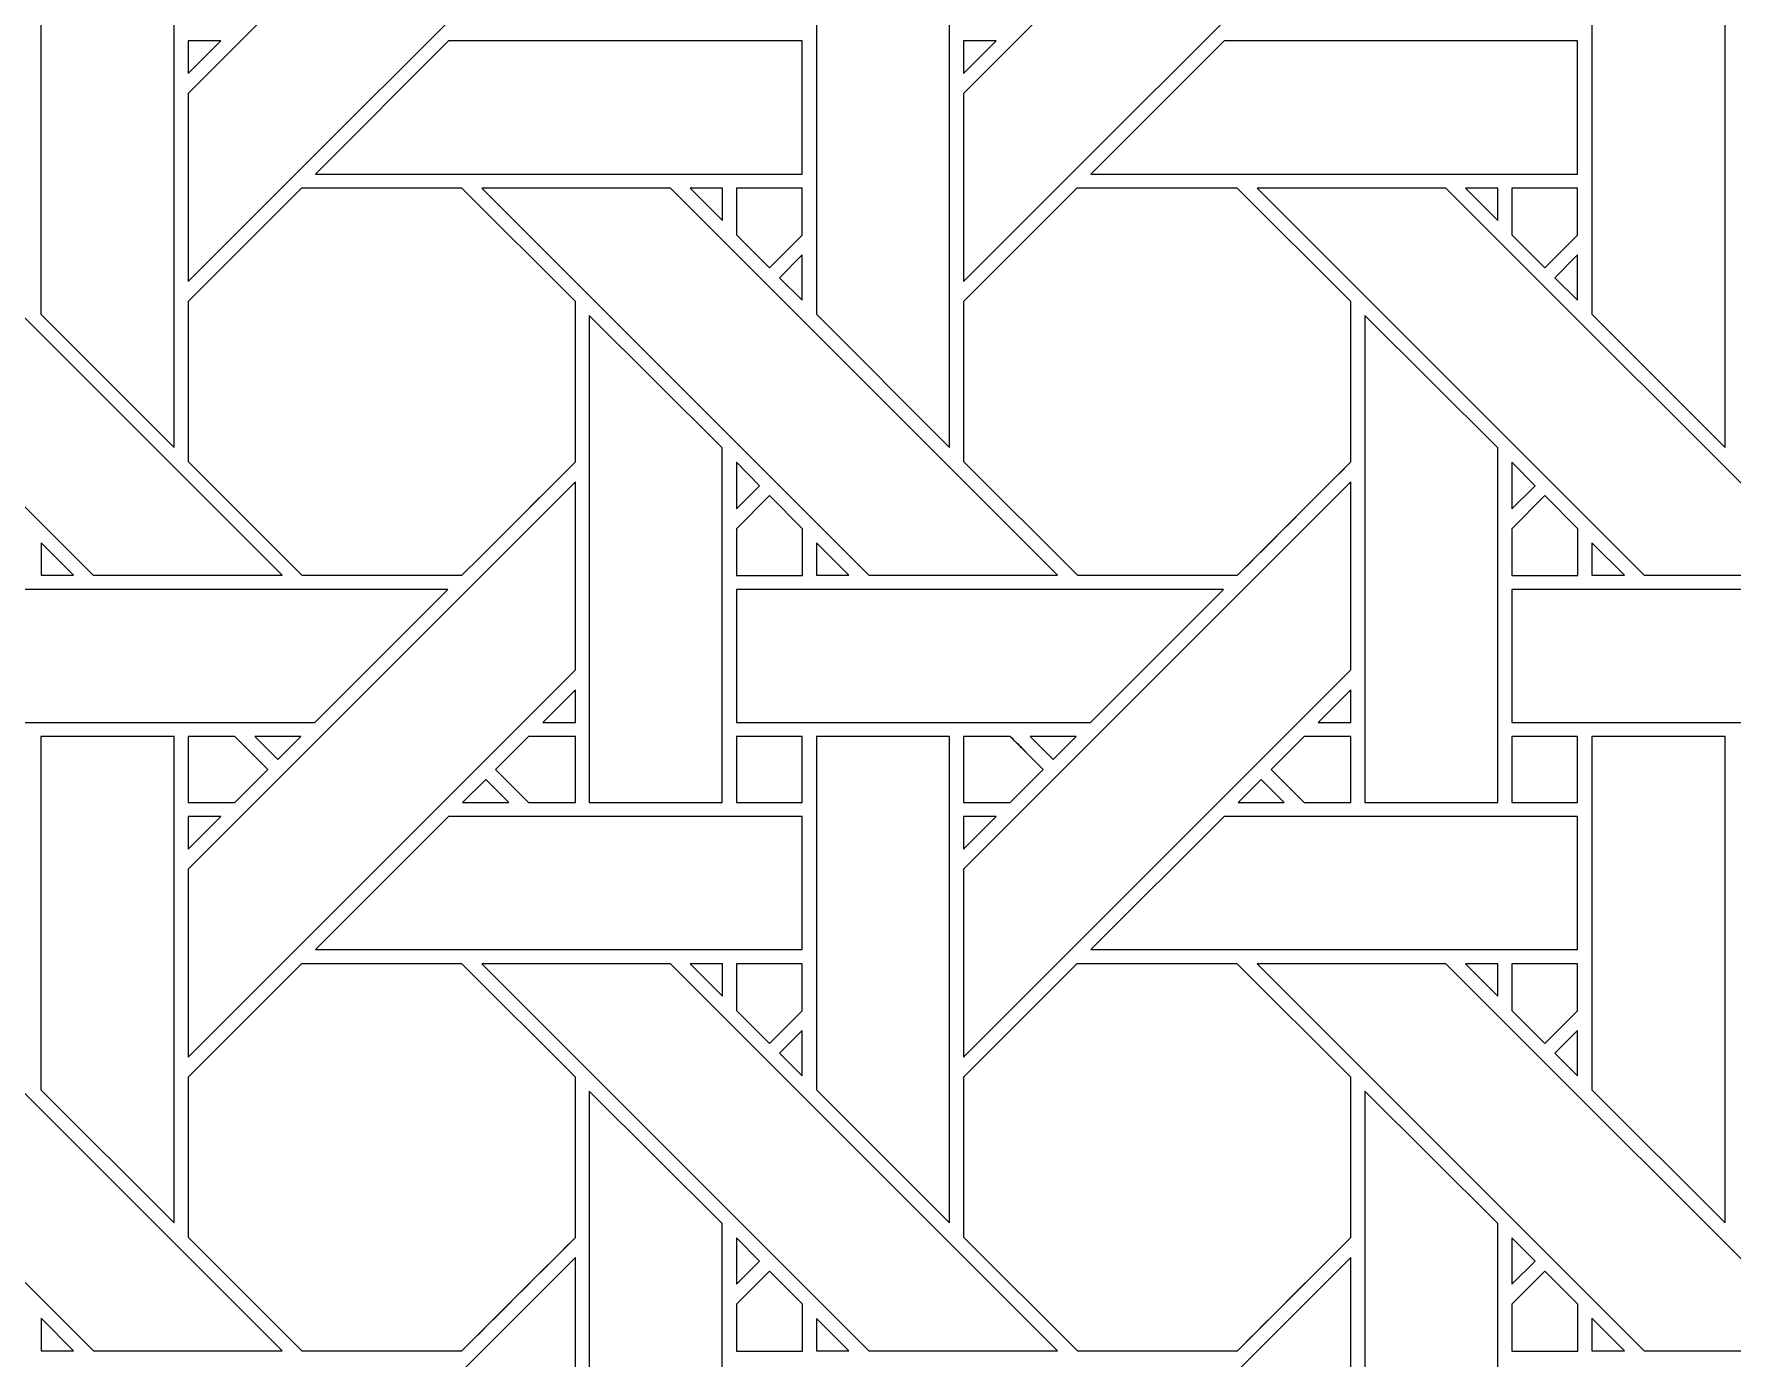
# Model space of a CAD drawing. Header units: inches. Extents: x 2.4 to 22.4, y -0.9 to 19.1.
# Drawn here: x 15.278 to 17.355, y 4.58 to 6.2 of the extents above; entities that cross this region are included whole.
import ezdxf

# ---------------------------------------------------------------- set-up
doc = ezdxf.new("R2010")
doc.units = ezdxf.units.IN
doc.header["$MEASUREMENT"] = 0
doc.layers.add('Design', color=7, linetype='Continuous', lineweight=0)

msp = doc.modelspace()

# ---------------------------------------------------------------- linework, layer by layer
at = {"layer": 'Design'}
for points, knots in [([(2.3829, 19.0948), (2.3829, 19.0948), (2.3829, -0.9052), (2.3829, -0.9052), (2.3829, -0.9052), (22.3829, -0.9052), (22.3829, -0.9052), (22.3829, -0.9052), (22.3829, 19.0948), (22.3829, 19.0948), (22.3829, 19.0948), (2.3829, 19.0948), (2.3829, 19.0948)], [0, 0, 0, 0, 1, 1, 1, 2, 2, 2, 3, 3, 3, 4, 4, 4, 4]), ([(3.3653, 18.1123), (3.3653, 18.1123), (3.3653, 0.0772), (3.3653, 0.0772), (3.3653, 0.0772), (21.4004, 0.0772), (21.4004, 0.0772), (21.4004, 0.0772), (21.4004, 18.1123), (21.4004, 18.1123), (21.4004, 18.1123), (3.3653, 18.1123), (3.3653, 18.1123)], [0, 0, 0, 0, 1, 1, 1, 2, 2, 2, 3, 3, 3, 4, 4, 4, 4]), ([(15.9403, 6.3705), (15.9403, 6.3705), (15.4666, 5.8968), (15.4666, 5.8968), (15.4666, 5.8968), (15.4666, 6.1269), (15.4666, 6.1269), (15.4666, 6.1269), (15.9403, 6.6005), (15.9403, 6.6005), (15.9403, 6.6005), (15.9403, 6.3705), (15.9403, 6.3705)], [0, 0, 0, 0, 1, 1, 1, 2, 2, 2, 3, 3, 3, 4, 4, 4, 4]), ([(16.4153, 5.8968), (16.4153, 5.8968), (16.4153, 6.1269), (16.4153, 6.1269), (16.4153, 6.1269), (16.889, 6.6005), (16.889, 6.6005), (16.889, 6.6005), (16.889, 6.3705), (16.889, 6.3705), (16.889, 6.3705), (16.4153, 5.8968), (16.4153, 5.8968)], [0, 0, 0, 0, 1, 1, 1, 2, 2, 2, 3, 3, 3, 4, 4, 4, 4]), ([(15.4494, 6.289), (15.4494, 6.289), (15.4494, 5.6939), (15.4494, 5.6939), (15.4494, 5.6939), (15.2865, 5.8568), (15.2865, 5.8568), (15.2865, 5.8568), (15.2865, 6.289), (15.2865, 6.289), (15.2865, 6.289), (15.4494, 6.289), (15.4494, 6.289)], [0, 0, 0, 0, 1, 1, 1, 2, 2, 2, 3, 3, 3, 4, 4, 4, 4]), ([(16.3982, 5.6939), (16.3982, 5.6939), (16.2352, 5.8568), (16.2352, 5.8568), (16.2352, 5.8568), (16.2352, 6.289), (16.2352, 6.289), (16.2352, 6.289), (16.3982, 6.289), (16.3982, 6.289), (16.3982, 6.289), (16.3982, 5.6939), (16.3982, 5.6939)], [0, 0, 0, 0, 1, 1, 1, 2, 2, 2, 3, 3, 3, 4, 4, 4, 4]), ([(17.3469, 5.6939), (17.3469, 5.6939), (17.184, 5.8568), (17.184, 5.8568), (17.184, 5.8568), (17.184, 6.289), (17.184, 6.289), (17.184, 6.289), (17.3469, 6.289), (17.3469, 6.289), (17.3469, 6.289), (17.3469, 5.6939), (17.3469, 5.6939)], [0, 0, 0, 0, 1, 1, 1, 2, 2, 2, 3, 3, 3, 4, 4, 4, 4]), ([(15.5064, 6.1911), (15.5064, 6.1911), (15.4666, 6.1513), (15.4666, 6.1513), (15.4666, 6.1513), (15.4666, 6.1911), (15.4666, 6.1911), (15.4666, 6.1911), (15.5064, 6.1911), (15.5064, 6.1911)], [0, 0, 0, 0, 1, 1, 1, 2, 2, 2, 3, 3, 3, 3]), ([(16.2177, 6.1911), (16.2177, 6.1911), (16.2177, 6.0283), (16.2177, 6.0283), (16.2177, 6.0283), (15.6224, 6.0283), (15.6224, 6.0283), (15.6224, 6.0283), (15.7853, 6.1911), (15.7853, 6.1911), (15.7853, 6.1911), (16.2177, 6.1911), (16.2177, 6.1911)], [0, 0, 0, 0, 1, 1, 1, 2, 2, 2, 3, 3, 3, 4, 4, 4, 4]), ([(16.4551, 6.1911), (16.4551, 6.1911), (16.4153, 6.1513), (16.4153, 6.1513), (16.4153, 6.1513), (16.4153, 6.1911), (16.4153, 6.1911), (16.4153, 6.1911), (16.4551, 6.1911), (16.4551, 6.1911)], [0, 0, 0, 0, 1, 1, 1, 2, 2, 2, 3, 3, 3, 3]), ([(17.1664, 6.1911), (17.1664, 6.1911), (17.1664, 6.0283), (17.1664, 6.0283), (17.1664, 6.0283), (16.5711, 6.0283), (16.5711, 6.0283), (16.5711, 6.0283), (16.734, 6.1911), (16.734, 6.1911), (16.734, 6.1911), (17.1664, 6.1911), (17.1664, 6.1911)], [0, 0, 0, 0, 1, 1, 1, 2, 2, 2, 3, 3, 3, 4, 4, 4, 4]), ([(14.877, 6.0112), (14.877, 6.0112), (15.1079, 6.0112), (15.1079, 6.0112), (15.1079, 6.0112), (15.5816, 5.5375), (15.5816, 5.5375), (15.5816, 5.5375), (15.3505, 5.5375), (15.3505, 5.5375), (15.3505, 5.5375), (14.877, 6.0112), (14.877, 6.0112)], [0, 0, 0, 0, 1, 1, 1, 2, 2, 2, 3, 3, 3, 4, 4, 4, 4]), ([(15.6053, 6.0111), (15.6053, 6.0111), (15.8015, 6.0111), (15.8015, 6.0111), (15.8015, 6.0111), (15.9403, 5.8724), (15.9403, 5.8724), (15.9403, 5.8724), (15.9403, 5.6762), (15.9403, 5.6762), (15.9225, 5.6582), (15.8105, 5.5465), (15.8016, 5.5375), (15.8016, 5.5375), (15.6058, 5.5375), (15.6058, 5.5375), (15.6058, 5.5375), (15.4666, 5.6767), (15.4666, 5.6767), (15.4666, 5.6767), (15.4666, 5.8724), (15.4666, 5.8724), (15.4666, 5.8724), (15.6053, 6.0111), (15.6053, 6.0111)], [0, 0, 0, 0, 1, 1, 1, 2, 2, 2, 3, 3, 3, 4, 4, 4, 5, 5, 5, 6, 6, 6, 7, 7, 7, 8, 8, 8, 8]), ([(15.4666, 5.6767), (15.4666, 5.6767), (15.4666, 5.8724), (15.4666, 5.8724), (15.4666, 5.8724), (15.6053, 6.0111), (15.6053, 6.0111), (15.6053, 6.0111), (15.8015, 6.0111), (15.8015, 6.0111), (15.8015, 6.0111), (15.9403, 5.8724), (15.9403, 5.8724), (15.9403, 5.8724), (15.9403, 5.6762), (15.9403, 5.6762), (15.9224, 5.6581), (15.8105, 5.5464), (15.8016, 5.5375), (15.8016, 5.5375), (15.6058, 5.5375), (15.6058, 5.5375), (15.6058, 5.5375), (15.4666, 5.6767), (15.4666, 5.6767)], [0, 0, 0, 0, 1, 1, 1, 2, 2, 2, 3, 3, 3, 4, 4, 4, 5, 5, 5, 6, 6, 6, 7, 7, 7, 8, 8, 8, 8]), ([(16.2993, 5.5375), (16.2993, 5.5375), (15.8257, 6.0112), (15.8257, 6.0112), (15.8257, 6.0112), (16.0567, 6.0112), (16.0567, 6.0112), (16.0567, 6.0112), (16.5303, 5.5375), (16.5303, 5.5375), (16.5303, 5.5375), (16.2993, 5.5375), (16.2993, 5.5375)], [0, 0, 0, 0, 1, 1, 1, 2, 2, 2, 3, 3, 3, 4, 4, 4, 4]), ([(16.1202, 6.0111), (16.1202, 6.0111), (16.1202, 5.9713), (16.1202, 5.9713), (16.1202, 5.9713), (16.0808, 6.0111), (16.0808, 6.0111), (16.0808, 6.0111), (16.1202, 6.0111), (16.1202, 6.0111)], [0, 0, 0, 0, 1, 1, 1, 2, 2, 2, 3, 3, 3, 3]), ([(16.2177, 6.0111), (16.2177, 6.0111), (16.2177, 5.9535), (16.2177, 5.9535), (16.2177, 5.9535), (16.1778, 5.9136), (16.1778, 5.9136), (16.1778, 5.9136), (16.1375, 5.9539), (16.1375, 5.9539), (16.1375, 5.9539), (16.1375, 6.0111), (16.1375, 6.0111), (16.1375, 6.0111), (16.2177, 6.0111), (16.2177, 6.0111)], [0, 0, 0, 0, 1, 1, 1, 2, 2, 2, 3, 3, 3, 4, 4, 4, 5, 5, 5, 5]), ([(16.1778, 5.9136), (16.1778, 5.9136), (16.1375, 5.9539), (16.1375, 5.9539), (16.1375, 5.9539), (16.1375, 6.0111), (16.1375, 6.0111), (16.1375, 6.0111), (16.2177, 6.0111), (16.2177, 6.0111), (16.2177, 6.0111), (16.2177, 5.9535), (16.2177, 5.9535), (16.2177, 5.9535), (16.1778, 5.9136), (16.1778, 5.9136)], [0, 0, 0, 0, 1, 1, 1, 2, 2, 2, 3, 3, 3, 4, 4, 4, 5, 5, 5, 5]), ([(16.554, 6.0111), (16.554, 6.0111), (16.7502, 6.0111), (16.7502, 6.0111), (16.7502, 6.0111), (16.889, 5.8724), (16.889, 5.8724), (16.889, 5.8724), (16.889, 5.6762), (16.889, 5.6762), (16.8712, 5.6582), (16.7593, 5.5465), (16.7503, 5.5375), (16.7503, 5.5375), (16.5546, 5.5375), (16.5546, 5.5375), (16.5546, 5.5375), (16.4153, 5.6767), (16.4153, 5.6767), (16.4153, 5.6767), (16.4153, 5.8724), (16.4153, 5.8724), (16.4153, 5.8724), (16.554, 6.0111), (16.554, 6.0111)], [0, 0, 0, 0, 1, 1, 1, 2, 2, 2, 3, 3, 3, 4, 4, 4, 5, 5, 5, 6, 6, 6, 7, 7, 7, 8, 8, 8, 8]), ([(16.889, 5.6762), (16.8711, 5.6582), (16.7592, 5.5464), (16.7503, 5.5375), (16.7503, 5.5375), (16.5546, 5.5375), (16.5546, 5.5375), (16.5546, 5.5375), (16.4153, 5.6767), (16.4153, 5.6767), (16.4153, 5.6767), (16.4153, 5.8724), (16.4153, 5.8724), (16.4153, 5.8724), (16.554, 6.0111), (16.554, 6.0111), (16.554, 6.0111), (16.7502, 6.0111), (16.7502, 6.0111), (16.7502, 6.0111), (16.889, 5.8724), (16.889, 5.8724), (16.889, 5.8724), (16.889, 5.6762), (16.889, 5.6762)], [0, 0, 0, 0, 1, 1, 1, 2, 2, 2, 3, 3, 3, 4, 4, 4, 5, 5, 5, 6, 6, 6, 7, 7, 7, 8, 8, 8, 8]), ([(17.248, 5.5375), (17.248, 5.5375), (16.7745, 6.0112), (16.7745, 6.0112), (16.7745, 6.0112), (17.0054, 6.0112), (17.0054, 6.0112), (17.0054, 6.0112), (17.479, 5.5375), (17.479, 5.5375), (17.479, 5.5375), (17.248, 5.5375), (17.248, 5.5375)], [0, 0, 0, 0, 1, 1, 1, 2, 2, 2, 3, 3, 3, 4, 4, 4, 4]), ([(17.069, 6.0111), (17.069, 6.0111), (17.069, 5.9713), (17.069, 5.9713), (17.069, 5.9713), (17.0295, 6.0111), (17.0295, 6.0111), (17.0295, 6.0111), (17.069, 6.0111), (17.069, 6.0111)], [0, 0, 0, 0, 1, 1, 1, 2, 2, 2, 3, 3, 3, 3]), ([(17.1665, 6.0111), (17.1665, 6.0111), (17.1665, 5.9535), (17.1665, 5.9535), (17.1665, 5.9535), (17.1265, 5.9136), (17.1265, 5.9136), (17.1265, 5.9136), (17.0862, 5.9539), (17.0862, 5.9539), (17.0862, 5.9539), (17.0862, 6.0111), (17.0862, 6.0111), (17.0862, 6.0111), (17.1665, 6.0111), (17.1665, 6.0111)], [0, 0, 0, 0, 1, 1, 1, 2, 2, 2, 3, 3, 3, 4, 4, 4, 5, 5, 5, 5]), ([(17.1265, 5.9136), (17.1265, 5.9136), (17.0862, 5.9539), (17.0862, 5.9539), (17.0862, 5.9539), (17.0862, 6.0111), (17.0862, 6.0111), (17.0862, 6.0111), (17.1665, 6.0111), (17.1665, 6.0111), (17.1665, 6.0111), (17.1665, 5.9535), (17.1665, 5.9535), (17.1665, 5.9535), (17.1265, 5.9136), (17.1265, 5.9136)], [0, 0, 0, 0, 1, 1, 1, 2, 2, 2, 3, 3, 3, 4, 4, 4, 5, 5, 5, 5]), ([(16.2177, 5.9293), (16.2177, 5.9293), (16.2177, 5.8741), (16.2177, 5.8741), (16.2177, 5.8741), (16.1899, 5.9015), (16.1899, 5.9015), (16.1899, 5.9015), (16.2177, 5.9293), (16.2177, 5.9293)], [0, 0, 0, 0, 1, 1, 1, 2, 2, 2, 3, 3, 3, 3]), ([(17.1664, 5.9293), (17.1664, 5.9293), (17.1664, 5.8741), (17.1664, 5.8741), (17.1664, 5.8741), (17.1387, 5.9015), (17.1387, 5.9015), (17.1387, 5.9015), (17.1664, 5.9293), (17.1664, 5.9293)], [0, 0, 0, 0, 1, 1, 1, 2, 2, 2, 3, 3, 3, 3]), ([(15.9574, 5.2595), (15.9574, 5.2595), (15.9574, 5.8553), (15.9574, 5.8553), (15.9574, 5.8553), (16.1201, 5.6932), (16.1201, 5.6932), (16.1201, 5.6932), (16.1201, 5.2595), (16.1201, 5.2595), (16.1201, 5.2595), (15.9574, 5.2595), (15.9574, 5.2595)], [0, 0, 0, 0, 1, 1, 1, 2, 2, 2, 3, 3, 3, 4, 4, 4, 4]), ([(16.9061, 5.2595), (16.9061, 5.2595), (16.9061, 5.8553), (16.9061, 5.8553), (16.9061, 5.8553), (17.0689, 5.6932), (17.0689, 5.6932), (17.0689, 5.6932), (17.0689, 5.2595), (17.0689, 5.2595), (17.0689, 5.2595), (16.9061, 5.2595), (16.9061, 5.2595)], [0, 0, 0, 0, 1, 1, 1, 2, 2, 2, 3, 3, 3, 4, 4, 4, 4]), ([(16.1374, 5.6189), (16.1374, 5.6189), (16.1374, 5.6757), (16.1374, 5.6757), (16.1374, 5.6757), (16.1656, 5.6471), (16.1656, 5.6471), (16.1656, 5.6471), (16.1374, 5.6189), (16.1374, 5.6189)], [0, 0, 0, 0, 1, 1, 1, 2, 2, 2, 3, 3, 3, 3]), ([(17.0862, 5.6189), (17.0862, 5.6189), (17.0862, 5.6757), (17.0862, 5.6757), (17.0862, 5.6757), (17.1144, 5.6471), (17.1144, 5.6471), (17.1144, 5.6471), (17.0862, 5.6189), (17.0862, 5.6189)], [0, 0, 0, 0, 1, 1, 1, 2, 2, 2, 3, 3, 3, 3]), ([(15.4666, 5.1782), (15.4666, 5.1782), (15.9403, 5.6518), (15.9403, 5.6518), (15.9403, 5.6518), (15.9403, 5.4217), (15.9403, 5.4217), (15.9403, 5.4217), (15.4666, 4.9481), (15.4666, 4.9481), (15.4666, 4.9481), (15.4666, 5.1782), (15.4666, 5.1782)], [0, 0, 0, 0, 1, 1, 1, 2, 2, 2, 3, 3, 3, 4, 4, 4, 4]), ([(16.4153, 4.9481), (16.4153, 4.9481), (16.4153, 5.1782), (16.4153, 5.1782), (16.4153, 5.1782), (16.889, 5.6518), (16.889, 5.6518), (16.889, 5.6518), (16.889, 5.4217), (16.889, 5.4217), (16.889, 5.4217), (16.4153, 4.9481), (16.4153, 4.9481)], [0, 0, 0, 0, 1, 1, 1, 2, 2, 2, 3, 3, 3, 4, 4, 4, 4]), ([(16.1375, 5.5372), (16.1375, 5.5372), (16.1375, 5.5945), (16.1375, 5.5945), (16.1375, 5.5945), (16.1778, 5.6349), (16.1778, 5.6349), (16.1778, 5.6349), (16.2181, 5.5945), (16.2181, 5.5945), (16.2181, 5.5945), (16.2181, 5.5372), (16.2181, 5.5372), (16.2181, 5.5372), (16.1375, 5.5372), (16.1375, 5.5372)], [0, 0, 0, 0, 1, 1, 1, 2, 2, 2, 3, 3, 3, 4, 4, 4, 5, 5, 5, 5]), ([(16.1778, 5.6349), (16.1778, 5.6349), (16.2181, 5.5945), (16.2181, 5.5945), (16.2181, 5.5945), (16.2181, 5.5372), (16.2181, 5.5372), (16.2181, 5.5372), (16.1375, 5.5372), (16.1375, 5.5372), (16.1375, 5.5372), (16.1375, 5.5945), (16.1375, 5.5945), (16.1375, 5.5945), (16.1778, 5.6349), (16.1778, 5.6349)], [0, 0, 0, 0, 1, 1, 1, 2, 2, 2, 3, 3, 3, 4, 4, 4, 5, 5, 5, 5]), ([(17.0862, 5.5372), (17.0862, 5.5372), (17.0862, 5.5945), (17.0862, 5.5945), (17.0862, 5.5945), (17.1265, 5.6349), (17.1265, 5.6349), (17.1265, 5.6349), (17.1669, 5.5945), (17.1669, 5.5945), (17.1669, 5.5945), (17.1669, 5.5372), (17.1669, 5.5372), (17.1669, 5.5372), (17.0862, 5.5372), (17.0862, 5.5372)], [0, 0, 0, 0, 1, 1, 1, 2, 2, 2, 3, 3, 3, 4, 4, 4, 5, 5, 5, 5]), ([(17.1265, 5.6349), (17.1265, 5.6349), (17.1669, 5.5945), (17.1669, 5.5945), (17.1669, 5.5945), (17.1669, 5.5372), (17.1669, 5.5372), (17.1669, 5.5372), (17.0862, 5.5372), (17.0862, 5.5372), (17.0862, 5.5372), (17.0862, 5.5945), (17.0862, 5.5945), (17.0862, 5.5945), (17.1265, 5.6349), (17.1265, 5.6349)], [0, 0, 0, 0, 1, 1, 1, 2, 2, 2, 3, 3, 3, 4, 4, 4, 5, 5, 5, 5]), ([(15.3264, 5.5375), (15.3264, 5.5375), (15.2866, 5.5375), (15.2866, 5.5375), (15.2866, 5.5375), (15.2866, 5.5773), (15.2866, 5.5773), (15.2866, 5.5773), (15.3264, 5.5375), (15.3264, 5.5375)], [0, 0, 0, 0, 1, 1, 1, 2, 2, 2, 3, 3, 3, 3]), ([(16.2354, 5.5375), (16.2354, 5.5375), (16.2354, 5.5773), (16.2354, 5.5773), (16.2354, 5.5773), (16.2751, 5.5375), (16.2751, 5.5375), (16.2751, 5.5375), (16.2354, 5.5375), (16.2354, 5.5375)], [0, 0, 0, 0, 1, 1, 1, 2, 2, 2, 3, 3, 3, 3]), ([(17.1841, 5.5375), (17.1841, 5.5375), (17.1841, 5.5773), (17.1841, 5.5773), (17.1841, 5.5773), (17.2238, 5.5375), (17.2238, 5.5375), (17.2238, 5.5375), (17.1841, 5.5375), (17.1841, 5.5375)], [0, 0, 0, 0, 1, 1, 1, 2, 2, 2, 3, 3, 3, 3]), ([(15.1887, 5.3576), (15.1887, 5.3576), (15.1887, 5.5203), (15.1887, 5.5203), (15.1887, 5.5203), (15.7844, 5.5203), (15.7844, 5.5203), (15.7844, 5.5203), (15.6217, 5.3576), (15.6217, 5.3576), (15.6217, 5.3576), (15.1887, 5.3576), (15.1887, 5.3576)], [0, 0, 0, 0, 1, 1, 1, 2, 2, 2, 3, 3, 3, 4, 4, 4, 4]), ([(16.5704, 5.3576), (16.5704, 5.3576), (16.1375, 5.3576), (16.1375, 5.3576), (16.1375, 5.3576), (16.1375, 5.5203), (16.1375, 5.5203), (16.1375, 5.5203), (16.7332, 5.5203), (16.7332, 5.5203), (16.7332, 5.5203), (16.5704, 5.3576), (16.5704, 5.3576)], [0, 0, 0, 0, 1, 1, 1, 2, 2, 2, 3, 3, 3, 4, 4, 4, 4]), ([(17.5191, 5.3576), (17.5191, 5.3576), (17.0862, 5.3576), (17.0862, 5.3576), (17.0862, 5.3576), (17.0862, 5.5203), (17.0862, 5.5203), (17.0862, 5.5203), (17.6819, 5.5203), (17.6819, 5.5203), (17.6819, 5.5203), (17.5191, 5.3576), (17.5191, 5.3576)], [0, 0, 0, 0, 1, 1, 1, 2, 2, 2, 3, 3, 3, 4, 4, 4, 4]), ([(15.9005, 5.3576), (15.9005, 5.3576), (15.9403, 5.3973), (15.9403, 5.3973), (15.9403, 5.3973), (15.9403, 5.3576), (15.9403, 5.3576), (15.9403, 5.3576), (15.9005, 5.3576), (15.9005, 5.3576)], [0, 0, 0, 0, 1, 1, 1, 2, 2, 2, 3, 3, 3, 3]), ([(16.889, 5.3576), (16.889, 5.3576), (16.8492, 5.3576), (16.8492, 5.3576), (16.8492, 5.3576), (16.889, 5.3973), (16.889, 5.3973), (16.889, 5.3973), (16.889, 5.3576), (16.889, 5.3576)], [0, 0, 0, 0, 1, 1, 1, 2, 2, 2, 3, 3, 3, 3]), ([(15.4494, 5.3403), (15.4494, 5.3403), (15.4494, 4.7452), (15.4494, 4.7452), (15.4494, 4.7452), (15.2865, 4.9081), (15.2865, 4.9081), (15.2865, 4.9081), (15.2865, 5.3403), (15.2865, 5.3403), (15.2865, 5.3403), (15.4494, 5.3403), (15.4494, 5.3403)], [0, 0, 0, 0, 1, 1, 1, 2, 2, 2, 3, 3, 3, 4, 4, 4, 4]), ([(15.5237, 5.3403), (15.5288, 5.3351), (15.5596, 5.3043), (15.564, 5.2999), (15.564, 5.2999), (15.5236, 5.2595), (15.5236, 5.2595), (15.5236, 5.2595), (15.4666, 5.2595), (15.4666, 5.2595), (15.4666, 5.2595), (15.4666, 5.3403), (15.4666, 5.3403), (15.4666, 5.3403), (15.5237, 5.3403), (15.5237, 5.3403)], [0, 0, 0, 0, 1, 1, 1, 2, 2, 2, 3, 3, 3, 4, 4, 4, 5, 5, 5, 5]), ([(15.4666, 5.2595), (15.4666, 5.2595), (15.4666, 5.3403), (15.4666, 5.3403), (15.4666, 5.3403), (15.5237, 5.3403), (15.5237, 5.3403), (15.5237, 5.3403), (15.564, 5.2999), (15.564, 5.2999), (15.564, 5.2999), (15.5236, 5.2595), (15.5236, 5.2595), (15.5236, 5.2595), (15.4666, 5.2595), (15.4666, 5.2595)], [0, 0, 0, 0, 1, 1, 1, 2, 2, 2, 3, 3, 3, 4, 4, 4, 5, 5, 5, 5]), ([(15.548, 5.3403), (15.548, 5.3403), (15.6045, 5.3403), (15.6045, 5.3403), (15.6045, 5.3403), (15.5762, 5.3121), (15.5762, 5.3121), (15.5762, 5.3121), (15.548, 5.3403), (15.548, 5.3403)], [0, 0, 0, 0, 1, 1, 1, 2, 2, 2, 3, 3, 3, 3]), ([(15.8832, 5.2595), (15.8832, 5.2595), (15.8428, 5.2998), (15.8428, 5.2998), (15.8428, 5.2998), (15.8832, 5.3403), (15.8832, 5.3403), (15.8832, 5.3403), (15.9403, 5.3403), (15.9403, 5.3403), (15.9403, 5.3403), (15.9403, 5.2595), (15.9403, 5.2595), (15.9403, 5.2595), (15.8832, 5.2595), (15.8832, 5.2595)], [0, 0, 0, 0, 1, 1, 1, 2, 2, 2, 3, 3, 3, 4, 4, 4, 5, 5, 5, 5]), ([(15.8428, 5.2998), (15.8428, 5.2998), (15.8832, 5.3403), (15.8832, 5.3403), (15.8832, 5.3403), (15.9403, 5.3403), (15.9403, 5.3403), (15.9403, 5.3403), (15.9403, 5.2595), (15.9403, 5.2595), (15.9403, 5.2595), (15.8832, 5.2595), (15.8832, 5.2595), (15.8832, 5.2595), (15.8428, 5.2998), (15.8428, 5.2998)], [0, 0, 0, 0, 1, 1, 1, 2, 2, 2, 3, 3, 3, 4, 4, 4, 5, 5, 5, 5]), ([(16.1375, 5.3403), (16.1375, 5.3403), (16.2177, 5.3403), (16.2177, 5.3403), (16.2177, 5.3403), (16.2177, 5.2595), (16.2177, 5.2595), (16.2177, 5.2595), (16.1375, 5.2595), (16.1375, 5.2595), (16.1375, 5.2595), (16.1375, 5.3403), (16.1375, 5.3403)], [0, 0, 0, 0, 1, 1, 1, 2, 2, 2, 3, 3, 3, 4, 4, 4, 4]), ([(16.1375, 5.2595), (16.1375, 5.2595), (16.1375, 5.3403), (16.1375, 5.3403), (16.1375, 5.3403), (16.2177, 5.3403), (16.2177, 5.3403), (16.2177, 5.3403), (16.2177, 5.2595), (16.2177, 5.2595), (16.2177, 5.2595), (16.1375, 5.2595), (16.1375, 5.2595)], [0, 0, 0, 0, 1, 1, 1, 2, 2, 2, 3, 3, 3, 4, 4, 4, 4]), ([(16.3982, 5.3403), (16.3982, 5.3403), (16.3982, 4.7452), (16.3982, 4.7452), (16.3982, 4.7452), (16.2352, 4.9081), (16.2352, 4.9081), (16.2352, 4.9081), (16.2352, 5.3403), (16.2352, 5.3403), (16.2352, 5.3403), (16.3982, 5.3403), (16.3982, 5.3403)], [0, 0, 0, 0, 1, 1, 1, 2, 2, 2, 3, 3, 3, 4, 4, 4, 4]), ([(16.4724, 5.3403), (16.4775, 5.3351), (16.5083, 5.3043), (16.5127, 5.2999), (16.5127, 5.2999), (16.4723, 5.2595), (16.4723, 5.2595), (16.4723, 5.2595), (16.4153, 5.2595), (16.4153, 5.2595), (16.4153, 5.2595), (16.4153, 5.3403), (16.4153, 5.3403), (16.4153, 5.3403), (16.4724, 5.3403), (16.4724, 5.3403)], [0, 0, 0, 0, 1, 1, 1, 2, 2, 2, 3, 3, 3, 4, 4, 4, 5, 5, 5, 5]), ([(16.5127, 5.2999), (16.5127, 5.2999), (16.4723, 5.2595), (16.4723, 5.2595), (16.4723, 5.2595), (16.4153, 5.2595), (16.4153, 5.2595), (16.4153, 5.2595), (16.4153, 5.3403), (16.4153, 5.3403), (16.4153, 5.3403), (16.4724, 5.3403), (16.4724, 5.3403), (16.4777, 5.335), (16.5085, 5.3041), (16.5127, 5.2999)], [0, 0, 0, 0, 1, 1, 1, 2, 2, 2, 3, 3, 3, 4, 4, 4, 5, 5, 5, 5]), ([(16.4967, 5.3403), (16.4967, 5.3403), (16.5532, 5.3403), (16.5532, 5.3403), (16.5532, 5.3403), (16.5249, 5.3121), (16.5249, 5.3121), (16.5249, 5.3121), (16.4967, 5.3403), (16.4967, 5.3403)], [0, 0, 0, 0, 1, 1, 1, 2, 2, 2, 3, 3, 3, 3]), ([(16.8319, 5.2595), (16.8319, 5.2595), (16.7915, 5.2998), (16.7915, 5.2998), (16.7915, 5.2998), (16.832, 5.3403), (16.832, 5.3403), (16.832, 5.3403), (16.889, 5.3403), (16.889, 5.3403), (16.889, 5.3403), (16.889, 5.2595), (16.889, 5.2595), (16.889, 5.2595), (16.8319, 5.2595), (16.8319, 5.2595)], [0, 0, 0, 0, 1, 1, 1, 2, 2, 2, 3, 3, 3, 4, 4, 4, 5, 5, 5, 5]), ([(16.7915, 5.2998), (16.7915, 5.2998), (16.832, 5.3403), (16.832, 5.3403), (16.832, 5.3403), (16.889, 5.3403), (16.889, 5.3403), (16.889, 5.3403), (16.889, 5.2595), (16.889, 5.2595), (16.889, 5.2595), (16.8319, 5.2595), (16.8319, 5.2595), (16.8319, 5.2595), (16.7915, 5.2998), (16.7915, 5.2998)], [0, 0, 0, 0, 1, 1, 1, 2, 2, 2, 3, 3, 3, 4, 4, 4, 5, 5, 5, 5]), ([(17.0862, 5.3403), (17.0862, 5.3403), (17.1665, 5.3403), (17.1665, 5.3403), (17.1665, 5.3403), (17.1665, 5.2595), (17.1665, 5.2595), (17.1665, 5.2595), (17.0862, 5.2595), (17.0862, 5.2595), (17.0862, 5.2595), (17.0862, 5.3403), (17.0862, 5.3403)], [0, 0, 0, 0, 1, 1, 1, 2, 2, 2, 3, 3, 3, 4, 4, 4, 4]), ([(17.0862, 5.2595), (17.0862, 5.2595), (17.0862, 5.3403), (17.0862, 5.3403), (17.0862, 5.3403), (17.1665, 5.3403), (17.1665, 5.3403), (17.1665, 5.3403), (17.1665, 5.2595), (17.1665, 5.2595), (17.1665, 5.2595), (17.0862, 5.2595), (17.0862, 5.2595)], [0, 0, 0, 0, 1, 1, 1, 2, 2, 2, 3, 3, 3, 4, 4, 4, 4]), ([(17.3469, 4.7452), (17.3469, 4.7452), (17.184, 4.9081), (17.184, 4.9081), (17.184, 4.9081), (17.184, 5.3403), (17.184, 5.3403), (17.184, 5.3403), (17.3469, 5.3403), (17.3469, 5.3403), (17.3469, 5.3403), (17.3469, 4.7452), (17.3469, 4.7452)], [0, 0, 0, 0, 1, 1, 1, 2, 2, 2, 3, 3, 3, 4, 4, 4, 4]), ([(15.8589, 5.2595), (15.8589, 5.2595), (15.8024, 5.2595), (15.8024, 5.2595), (15.8024, 5.2595), (15.8307, 5.2878), (15.8307, 5.2878), (15.8307, 5.2878), (15.8589, 5.2595), (15.8589, 5.2595)], [0, 0, 0, 0, 1, 1, 1, 2, 2, 2, 3, 3, 3, 3]), ([(16.8076, 5.2595), (16.8076, 5.2595), (16.7511, 5.2595), (16.7511, 5.2595), (16.7511, 5.2595), (16.7794, 5.2878), (16.7794, 5.2878), (16.7794, 5.2878), (16.8076, 5.2595), (16.8076, 5.2595)], [0, 0, 0, 0, 1, 1, 1, 2, 2, 2, 3, 3, 3, 3]), ([(15.5064, 5.2424), (15.5064, 5.2424), (15.4666, 5.2025), (15.4666, 5.2025), (15.4666, 5.2025), (15.4666, 5.2424), (15.4666, 5.2424), (15.4666, 5.2424), (15.5064, 5.2424), (15.5064, 5.2424)], [0, 0, 0, 0, 1, 1, 1, 2, 2, 2, 3, 3, 3, 3]), ([(15.6224, 5.0796), (15.6224, 5.0796), (15.7853, 5.2424), (15.7853, 5.2424), (15.7853, 5.2424), (16.2177, 5.2424), (16.2177, 5.2424), (16.2177, 5.2424), (16.2177, 5.0796), (16.2177, 5.0796), (16.2177, 5.0796), (15.6224, 5.0796), (15.6224, 5.0796)], [0, 0, 0, 0, 1, 1, 1, 2, 2, 2, 3, 3, 3, 4, 4, 4, 4]), ([(16.4551, 5.2424), (16.4551, 5.2424), (16.4153, 5.2025), (16.4153, 5.2025), (16.4153, 5.2025), (16.4153, 5.2424), (16.4153, 5.2424), (16.4153, 5.2424), (16.4551, 5.2424), (16.4551, 5.2424)], [0, 0, 0, 0, 1, 1, 1, 2, 2, 2, 3, 3, 3, 3]), ([(17.1664, 5.2424), (17.1664, 5.2424), (17.1664, 5.0796), (17.1664, 5.0796), (17.1664, 5.0796), (16.5711, 5.0796), (16.5711, 5.0796), (16.5711, 5.0796), (16.734, 5.2424), (16.734, 5.2424), (16.734, 5.2424), (17.1664, 5.2424), (17.1664, 5.2424)], [0, 0, 0, 0, 1, 1, 1, 2, 2, 2, 3, 3, 3, 4, 4, 4, 4]), ([(14.877, 5.0624), (14.877, 5.0624), (15.1079, 5.0624), (15.1079, 5.0624), (15.1079, 5.0624), (15.5816, 4.5888), (15.5816, 4.5888), (15.5816, 4.5888), (15.3506, 4.5888), (15.3506, 4.5888), (15.3506, 4.5888), (14.877, 5.0624), (14.877, 5.0624)], [0, 0, 0, 0, 1, 1, 1, 2, 2, 2, 3, 3, 3, 4, 4, 4, 4]), ([(15.6053, 5.0624), (15.6053, 5.0624), (15.8015, 5.0624), (15.8015, 5.0624), (15.8015, 5.0624), (15.9403, 4.9237), (15.9403, 4.9237), (15.9403, 4.9237), (15.9403, 4.7274), (15.9403, 4.7274), (15.9225, 4.7095), (15.8105, 4.5978), (15.8016, 4.5888), (15.8016, 4.5888), (15.6058, 4.5888), (15.6058, 4.5888), (15.6058, 4.5888), (15.4666, 4.728), (15.4666, 4.728), (15.4666, 4.728), (15.4666, 4.9237), (15.4666, 4.9237), (15.4666, 4.9237), (15.6053, 5.0624), (15.6053, 5.0624)], [0, 0, 0, 0, 1, 1, 1, 2, 2, 2, 3, 3, 3, 4, 4, 4, 5, 5, 5, 6, 6, 6, 7, 7, 7, 8, 8, 8, 8]), ([(15.4666, 4.728), (15.4666, 4.728), (15.4666, 4.9237), (15.4666, 4.9237), (15.4666, 4.9237), (15.6053, 5.0624), (15.6053, 5.0624), (15.6053, 5.0624), (15.8015, 5.0624), (15.8015, 5.0624), (15.8015, 5.0624), (15.9403, 4.9237), (15.9403, 4.9237), (15.9403, 4.9237), (15.9403, 4.7274), (15.9403, 4.7274), (15.9223, 4.7094), (15.8104, 4.5977), (15.8016, 4.5888), (15.8016, 4.5888), (15.6058, 4.5888), (15.6058, 4.5888), (15.6058, 4.5888), (15.4666, 4.728), (15.4666, 4.728)], [0, 0, 0, 0, 1, 1, 1, 2, 2, 2, 3, 3, 3, 4, 4, 4, 5, 5, 5, 6, 6, 6, 7, 7, 7, 8, 8, 8, 8]), ([(15.8257, 5.0624), (15.8257, 5.0624), (16.0567, 5.0624), (16.0567, 5.0624), (16.0567, 5.0624), (16.5303, 4.5888), (16.5303, 4.5888), (16.5303, 4.5888), (16.2993, 4.5888), (16.2993, 4.5888), (16.2993, 4.5888), (15.8257, 5.0624), (15.8257, 5.0624)], [0, 0, 0, 0, 1, 1, 1, 2, 2, 2, 3, 3, 3, 4, 4, 4, 4]), ([(16.1202, 5.0624), (16.1202, 5.0624), (16.1202, 5.0226), (16.1202, 5.0226), (16.1202, 5.0226), (16.0808, 5.0624), (16.0808, 5.0624), (16.0808, 5.0624), (16.1202, 5.0624), (16.1202, 5.0624)], [0, 0, 0, 0, 1, 1, 1, 2, 2, 2, 3, 3, 3, 3]), ([(16.2177, 5.0624), (16.2177, 5.0624), (16.2177, 5.0048), (16.2177, 5.0048), (16.2177, 5.0048), (16.1778, 4.9648), (16.1778, 4.9648), (16.1778, 4.9648), (16.1375, 5.0052), (16.1375, 5.0052), (16.1375, 5.0052), (16.1375, 5.0624), (16.1375, 5.0624), (16.1375, 5.0624), (16.2177, 5.0624), (16.2177, 5.0624)], [0, 0, 0, 0, 1, 1, 1, 2, 2, 2, 3, 3, 3, 4, 4, 4, 5, 5, 5, 5]), ([(16.1778, 4.9648), (16.1778, 4.9648), (16.1375, 5.0052), (16.1375, 5.0052), (16.1375, 5.0052), (16.1375, 5.0624), (16.1375, 5.0624), (16.1375, 5.0624), (16.2177, 5.0624), (16.2177, 5.0624), (16.2177, 5.0624), (16.2177, 5.0048), (16.2177, 5.0048), (16.2177, 5.0048), (16.1778, 4.9648), (16.1778, 4.9648)], [0, 0, 0, 0, 1, 1, 1, 2, 2, 2, 3, 3, 3, 4, 4, 4, 5, 5, 5, 5]), ([(16.554, 5.0624), (16.554, 5.0624), (16.7502, 5.0624), (16.7502, 5.0624), (16.7502, 5.0624), (16.889, 4.9237), (16.889, 4.9237), (16.889, 4.9237), (16.889, 4.7274), (16.889, 4.7274), (16.8712, 4.7095), (16.7593, 4.5978), (16.7503, 4.5888), (16.7503, 4.5888), (16.5546, 4.5888), (16.5546, 4.5888), (16.5546, 4.5888), (16.4153, 4.728), (16.4153, 4.728), (16.4153, 4.728), (16.4153, 4.9237), (16.4153, 4.9237), (16.4153, 4.9237), (16.554, 5.0624), (16.554, 5.0624)], [0, 0, 0, 0, 1, 1, 1, 2, 2, 2, 3, 3, 3, 4, 4, 4, 5, 5, 5, 6, 6, 6, 7, 7, 7, 8, 8, 8, 8]), ([(16.889, 4.7274), (16.8711, 4.7094), (16.7592, 4.5977), (16.7503, 4.5888), (16.7503, 4.5888), (16.5546, 4.5888), (16.5546, 4.5888), (16.5546, 4.5888), (16.4153, 4.728), (16.4153, 4.728), (16.4153, 4.728), (16.4153, 4.9237), (16.4153, 4.9237), (16.4153, 4.9237), (16.554, 5.0624), (16.554, 5.0624), (16.554, 5.0624), (16.7502, 5.0624), (16.7502, 5.0624), (16.7502, 5.0624), (16.889, 4.9237), (16.889, 4.9237), (16.889, 4.9237), (16.889, 4.7274), (16.889, 4.7274)], [0, 0, 0, 0, 1, 1, 1, 2, 2, 2, 3, 3, 3, 4, 4, 4, 5, 5, 5, 6, 6, 6, 7, 7, 7, 8, 8, 8, 8]), ([(17.248, 4.5888), (17.248, 4.5888), (16.7745, 5.0624), (16.7745, 5.0624), (16.7745, 5.0624), (17.0054, 5.0624), (17.0054, 5.0624), (17.0054, 5.0624), (17.479, 4.5888), (17.479, 4.5888), (17.479, 4.5888), (17.248, 4.5888), (17.248, 4.5888)], [0, 0, 0, 0, 1, 1, 1, 2, 2, 2, 3, 3, 3, 4, 4, 4, 4]), ([(17.069, 5.0624), (17.069, 5.0624), (17.069, 5.0226), (17.069, 5.0226), (17.069, 5.0226), (17.0295, 5.0624), (17.0295, 5.0624), (17.0295, 5.0624), (17.069, 5.0624), (17.069, 5.0624)], [0, 0, 0, 0, 1, 1, 1, 2, 2, 2, 3, 3, 3, 3]), ([(17.1665, 5.0624), (17.1665, 5.0624), (17.1665, 5.0048), (17.1665, 5.0048), (17.1665, 5.0048), (17.1265, 4.9648), (17.1265, 4.9648), (17.1265, 4.9648), (17.0862, 5.0052), (17.0862, 5.0052), (17.0862, 5.0052), (17.0862, 5.0624), (17.0862, 5.0624), (17.0862, 5.0624), (17.1665, 5.0624), (17.1665, 5.0624)], [0, 0, 0, 0, 1, 1, 1, 2, 2, 2, 3, 3, 3, 4, 4, 4, 5, 5, 5, 5]), ([(17.1265, 4.9648), (17.1265, 4.9648), (17.0862, 5.0052), (17.0862, 5.0052), (17.0862, 5.0052), (17.0862, 5.0624), (17.0862, 5.0624), (17.0862, 5.0624), (17.1665, 5.0624), (17.1665, 5.0624), (17.1665, 5.0624), (17.1665, 5.0048), (17.1665, 5.0048), (17.1665, 5.0048), (17.1265, 4.9648), (17.1265, 4.9648)], [0, 0, 0, 0, 1, 1, 1, 2, 2, 2, 3, 3, 3, 4, 4, 4, 5, 5, 5, 5]), ([(16.2177, 4.9806), (16.2177, 4.9806), (16.2177, 4.9254), (16.2177, 4.9254), (16.2177, 4.9254), (16.1899, 4.9528), (16.1899, 4.9528), (16.1899, 4.9528), (16.2177, 4.9806), (16.2177, 4.9806)], [0, 0, 0, 0, 1, 1, 1, 2, 2, 2, 3, 3, 3, 3]), ([(17.1664, 4.9806), (17.1664, 4.9806), (17.1664, 4.9254), (17.1664, 4.9254), (17.1664, 4.9254), (17.1387, 4.9528), (17.1387, 4.9528), (17.1387, 4.9528), (17.1664, 4.9806), (17.1664, 4.9806)], [0, 0, 0, 0, 1, 1, 1, 2, 2, 2, 3, 3, 3, 3]), ([(16.1201, 4.3108), (16.1201, 4.3108), (15.9574, 4.3108), (15.9574, 4.3108), (15.9574, 4.3108), (15.9574, 4.9066), (15.9574, 4.9066), (15.9574, 4.9066), (16.1201, 4.7445), (16.1201, 4.7445), (16.1201, 4.7445), (16.1201, 4.3108), (16.1201, 4.3108)], [0, 0, 0, 0, 1, 1, 1, 2, 2, 2, 3, 3, 3, 4, 4, 4, 4]), ([(16.9061, 4.3108), (16.9061, 4.3108), (16.9061, 4.9066), (16.9061, 4.9066), (16.9061, 4.9066), (17.0689, 4.7445), (17.0689, 4.7445), (17.0689, 4.7445), (17.0689, 4.3108), (17.0689, 4.3108), (17.0689, 4.3108), (16.9061, 4.3108), (16.9061, 4.3108)], [0, 0, 0, 0, 1, 1, 1, 2, 2, 2, 3, 3, 3, 4, 4, 4, 4]), ([(16.1374, 4.6702), (16.1374, 4.6702), (16.1374, 4.727), (16.1374, 4.727), (16.1374, 4.727), (16.1656, 4.6984), (16.1656, 4.6984), (16.1656, 4.6984), (16.1374, 4.6702), (16.1374, 4.6702)], [0, 0, 0, 0, 1, 1, 1, 2, 2, 2, 3, 3, 3, 3]), ([(17.0862, 4.6702), (17.0862, 4.6702), (17.0862, 4.727), (17.0862, 4.727), (17.0862, 4.727), (17.1144, 4.6984), (17.1144, 4.6984), (17.1144, 4.6984), (17.0862, 4.6702), (17.0862, 4.6702)], [0, 0, 0, 0, 1, 1, 1, 2, 2, 2, 3, 3, 3, 3]), ([(15.4666, 4.2294), (15.4666, 4.2294), (15.9403, 4.703), (15.9403, 4.703), (15.9403, 4.703), (15.9403, 4.473), (15.9403, 4.473), (15.9403, 4.473), (15.4666, 3.9994), (15.4666, 3.9994), (15.4666, 3.9994), (15.4666, 4.2294), (15.4666, 4.2294)], [0, 0, 0, 0, 1, 1, 1, 2, 2, 2, 3, 3, 3, 4, 4, 4, 4]), ([(16.4153, 4.2294), (16.4153, 4.2294), (16.889, 4.703), (16.889, 4.703), (16.889, 4.703), (16.889, 4.473), (16.889, 4.473), (16.889, 4.473), (16.4153, 3.9994), (16.4153, 3.9994), (16.4153, 3.9994), (16.4153, 4.2294), (16.4153, 4.2294)], [0, 0, 0, 0, 1, 1, 1, 2, 2, 2, 3, 3, 3, 4, 4, 4, 4]), ([(16.1375, 4.5885), (16.1375, 4.5885), (16.1375, 4.6458), (16.1375, 4.6458), (16.1375, 4.6458), (16.1778, 4.6861), (16.1778, 4.6861), (16.1778, 4.6861), (16.2181, 4.6458), (16.2181, 4.6458), (16.2181, 4.6458), (16.2181, 4.5885), (16.2181, 4.5885), (16.2181, 4.5885), (16.1375, 4.5885), (16.1375, 4.5885)], [0, 0, 0, 0, 1, 1, 1, 2, 2, 2, 3, 3, 3, 4, 4, 4, 5, 5, 5, 5]), ([(16.1375, 4.6458), (16.1375, 4.6458), (16.1778, 4.6861), (16.1778, 4.6861), (16.1778, 4.6861), (16.2181, 4.6458), (16.2181, 4.6458), (16.2181, 4.6458), (16.2181, 4.5885), (16.2181, 4.5885), (16.2181, 4.5885), (16.1375, 4.5885), (16.1375, 4.5885), (16.1375, 4.5885), (16.1375, 4.6458), (16.1375, 4.6458)], [0, 0, 0, 0, 1, 1, 1, 2, 2, 2, 3, 3, 3, 4, 4, 4, 5, 5, 5, 5]), ([(17.0862, 4.5885), (17.0862, 4.5885), (17.0862, 4.6458), (17.0862, 4.6458), (17.0862, 4.6458), (17.1265, 4.6861), (17.1265, 4.6861), (17.1265, 4.6861), (17.1669, 4.6458), (17.1669, 4.6458), (17.1669, 4.6458), (17.1669, 4.5885), (17.1669, 4.5885), (17.1669, 4.5885), (17.0862, 4.5885), (17.0862, 4.5885)], [0, 0, 0, 0, 1, 1, 1, 2, 2, 2, 3, 3, 3, 4, 4, 4, 5, 5, 5, 5]), ([(17.1265, 4.6861), (17.1265, 4.6861), (17.1669, 4.6458), (17.1669, 4.6458), (17.1669, 4.6458), (17.1669, 4.5885), (17.1669, 4.5885), (17.1669, 4.5885), (17.0862, 4.5885), (17.0862, 4.5885), (17.0862, 4.5885), (17.0862, 4.6458), (17.0862, 4.6458), (17.0862, 4.6458), (17.1265, 4.6861), (17.1265, 4.6861)], [0, 0, 0, 0, 1, 1, 1, 2, 2, 2, 3, 3, 3, 4, 4, 4, 5, 5, 5, 5]), ([(15.3264, 4.5888), (15.3264, 4.5888), (15.2866, 4.5888), (15.2866, 4.5888), (15.2866, 4.5888), (15.2866, 4.6286), (15.2866, 4.6286), (15.2866, 4.6286), (15.3264, 4.5888), (15.3264, 4.5888)], [0, 0, 0, 0, 1, 1, 1, 2, 2, 2, 3, 3, 3, 3]), ([(16.2751, 4.5888), (16.2751, 4.5888), (16.2354, 4.5888), (16.2354, 4.5888), (16.2354, 4.5888), (16.2354, 4.6285), (16.2354, 4.6285), (16.2354, 4.6285), (16.2751, 4.5888), (16.2751, 4.5888)], [0, 0, 0, 0, 1, 1, 1, 2, 2, 2, 3, 3, 3, 3]), ([(17.1841, 4.5888), (17.1841, 4.5888), (17.1841, 4.6286), (17.1841, 4.6286), (17.1841, 4.6286), (17.2238, 4.5888), (17.2238, 4.5888), (17.2238, 4.5888), (17.1841, 4.5888), (17.1841, 4.5888)], [0, 0, 0, 0, 1, 1, 1, 2, 2, 2, 3, 3, 3, 3])]:
    msp.add_open_spline(points, degree=3, knots=knots, dxfattribs=at)

doc.saveas('drawing.dxf')
